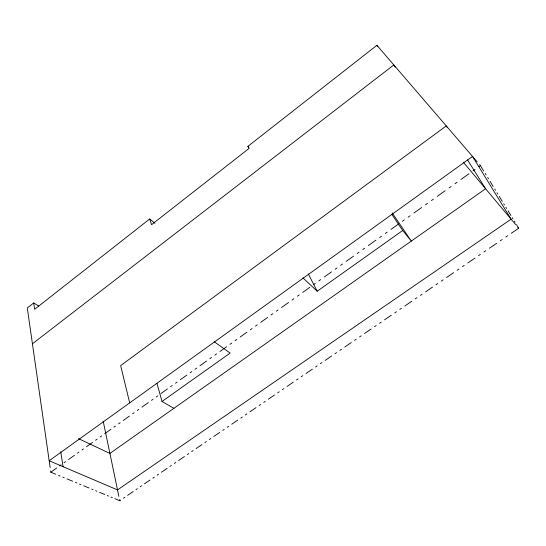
<?xml version="1.0" encoding="UTF-8"?>
<svg xmlns="http://www.w3.org/2000/svg" width="546" height="546" viewBox="0 0 546 546"><rect width="100%" height="100%" fill="white"/><g stroke="black" fill="none" stroke-linecap="round" stroke-linejoin="round"><path stroke-width="0.82" d="M38.759 306.019L33.688 302.941L27.3 307.978L50.15 467.588M154.975 223.307L149.693 218.994L34.651 309.295L33.688 302.941M149.693 218.994L151.583 224.665L248.983 148.478L247.877 146.362L376.911 45.291L477.218 161.903M32.426 343.782L393.816 64.947L395.202 67.09M50.642 471.034L50.805 472.188L56.682 467.997M59.63 465.895L61.104 464.837M64.066 462.728L65.547 461.67M68.516 459.548L74.474 455.296M77.464 453.166L78.965 452.095M81.968 449.952L83.47 448.88M86.48 446.73L92.527 442.417M95.564 440.247L97.079 439.161M100.13 436.991L101.652 435.899M104.709 433.722L110.845 429.34M113.923 427.143L115.465 426.044M118.55 423.839L120.1 422.734M123.205 420.522L129.429 416.079M132.555 413.848L134.118 412.728M137.251 410.49L138.821 409.37M141.974 407.125L148.287 402.614M151.46 400.355L153.051 399.222M156.231 396.949L157.828 395.809M161.022 393.529L167.431 388.957M170.652 386.657L172.263 385.503M175.491 383.203L177.109 382.043M180.351 379.729L186.862 375.088M190.131 372.754L191.769 371.587M195.045 369.246L196.69 368.072M199.979 365.724L206.586 361.008M209.903 358.64L211.568 357.453M214.899 355.077L216.564 353.89M219.908 351.501L226.617 346.717M229.982 344.308L231.675 343.106M235.053 340.69L236.746 339.482M240.138 337.059L246.956 332.2M250.375 329.757L252.088 328.535M255.521 326.085L257.241 324.856M260.688 322.399L267.608 317.458M271.075 314.981L272.816 313.738M276.303 311.254L278.05 310.005M281.552 307.507L288.581 302.491M292.11 299.972L293.878 298.71M297.42 296.185L299.194 294.915M302.743 292.376L309.889 287.285M313.472 284.725L315.267 283.442M318.864 280.876L320.666 279.593M324.276 277.013L331.531 271.84M335.169 269.239L336.998 267.936M340.649 265.329L342.485 264.018M346.15 261.397L353.521 256.142M357.22 253.501L359.077 252.177M362.79 249.529L364.653 248.198M368.379 245.536L375.866 240.192M379.627 237.51L381.511 236.165M385.285 233.47L387.175 232.118M390.97 229.416L398.58 223.983M402.402 221.26L404.313 219.888M408.149 217.151L410.073 215.779M413.923 213.029L421.662 207.507M425.546 204.736L427.491 203.351M431.395 200.566L433.347 199.167M437.264 196.376L445.127 190.759M449.078 187.947L451.057 186.534M455.023 183.702L457.009 182.282M460.988 179.443L468.987 173.737M473 170.871L475.013 169.431M479.04 166.557L480.391 165.595L483.667 170.953M156.982 383.415L162.012 401.474L230.139 353.078L214.196 341.721M302.921 277.894L317.206 291.23L402.702 230.501L411.309 241.086L392.226 212.94M114.803 498.655L119.765 500.709L120.686 500.081M123.451 498.191L124.836 497.242M127.607 495.352L133.176 491.543M135.968 489.639L137.367 488.684M140.172 486.766L141.578 485.81M144.39 483.886L150.027 480.036M152.86 478.105L154.279 477.136M157.118 475.191L158.538 474.221M161.391 472.276L167.11 468.372M169.977 466.414L171.41 465.431M174.29 463.465L175.73 462.482M178.617 460.51L184.411 456.552M187.319 454.565L188.773 453.569M191.694 451.576L193.154 450.58M196.082 448.58L201.952 444.574M204.9 442.56L206.374 441.55M209.33 439.53L210.811 438.52M213.779 436.493L219.731 432.425M222.72 430.391L224.215 429.368M227.211 427.32L228.713 426.296M231.716 424.242L237.749 420.12M240.779 418.052L242.294 417.014M245.331 414.94L246.853 413.902M249.904 411.82L256.019 407.644M259.091 405.542L260.626 404.497M263.711 402.388L265.254 401.337M268.345 399.228L274.542 394.99M277.655 392.861L279.218 391.796M282.337 389.667L283.906 388.595M287.039 386.459L293.325 382.159M296.485 380.002L298.061 378.924M301.228 376.76L302.818 375.675M305.999 373.505L312.373 369.151M315.574 366.967L317.178 365.868M320.393 363.677L321.997 362.578M325.225 360.374L331.688 355.958M334.937 353.74L336.561 352.627M339.824 350.402L341.455 349.29M344.724 347.058L351.283 342.574M354.579 340.329L356.224 339.202M359.527 336.943L361.186 335.81M364.503 333.545L371.157 328.999M374.495 326.72L376.174 325.58M379.525 323.287L381.204 322.14M384.568 319.84L391.318 315.233M394.71 312.913L396.403 311.759M399.808 309.432L401.508 308.272M404.92 305.937L411.773 301.255M415.213 298.908L416.939 297.734M420.386 295.379L422.113 294.198M425.58 291.83L432.534 287.08M436.022 284.698L437.769 283.504M441.27 281.115L443.024 279.914M446.539 277.511L453.596 272.693M457.138 270.277L458.913 269.062M462.462 266.639L464.243 265.424M467.813 262.988L474.972 258.094M478.569 255.637L480.371 254.409M483.974 251.945L485.783 250.71M489.4 248.239L496.676 243.27M500.32 240.779L502.149 239.53M505.808 237.032L507.643 235.776M511.322 233.265L518.7 228.228L516.441 224.529M50.805 472.188L55.665 474.201M58.552 475.395L59.985 475.989M62.845 477.17L64.264 477.757M67.09 478.924L72.686 481.238M75.45 482.384L76.829 482.951M79.573 484.084L80.931 484.65M83.647 485.769L89.012 487.994M91.673 489.093L92.991 489.639M95.625 490.724L96.935 491.263M99.536 492.342L104.696 494.478M107.248 495.529L108.517 496.055M111.043 497.106L112.305 497.624M78.528 438.656L109.91 453.405L485.599 188.759L467.512 159.869M162.012 401.474L173.901 408.326M247.877 146.362L248.976 147.529M479.593 164.667L480.391 165.595M463.315 162.182L515.636 224.577M517.929 227.313L518.7 228.228M391.741 214.278L402.702 230.501M376.911 45.291L377.839 46.71M447.167 127.361L446.259 125.921L120.659 365.595L129.682 402.887M485.285 173.601L486.09 174.911M487.687 177.525L488.479 178.829M490.062 181.409L493.181 186.507M494.724 189.025L495.488 190.281M497.01 192.772L497.768 194.007M499.269 196.464L502.245 201.331M503.712 203.726L504.443 204.921M505.896 207.296L506.62 208.476M508.053 210.824L510.892 215.465M512.298 217.758L512.994 218.898M514.38 221.164L515.069 222.29M308.251 273.846L317.206 291.23M103.194 421.171L118.857 496.362M119.533 499.617L119.765 500.709M60.729 451.781L63.07 466.687M472.522 156.449L49.174 460.756L117.513 489.912L511.104 219.164L472.522 156.449"/></g></svg>
